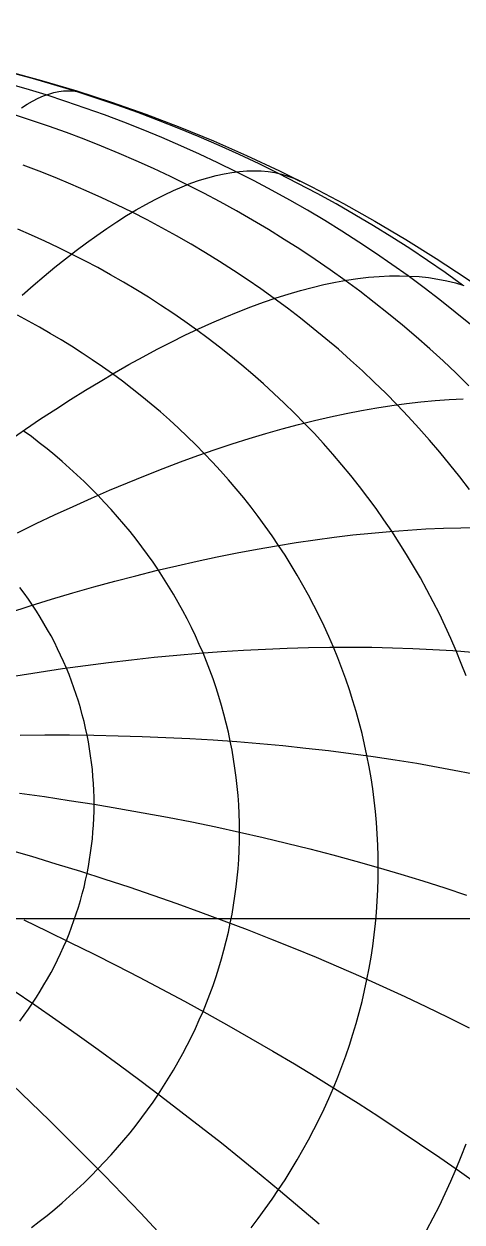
# Model space of a CAD drawing. Header units: millimetres. Extents: x -85 to 85, y -85 to 85.
# Drawn here: x 22.3 to 47.3, y 16.5 to 85 of the extents above; entities that cross this region are included whole.
import ezdxf

# ---------------------------------------------------------------- set-up
doc = ezdxf.new("R2010")
doc.units = ezdxf.units.MM
doc.layers.add('CUT_OUTER', color=1, linetype='Continuous')
doc.layers.add('ENGRAVE_FINE', color=8, linetype='Continuous')

msp = doc.modelspace()

# ---------------------------------------------------------------- linework, layer by layer
at = {"layer": 'CUT_OUTER'}
msp.add_circle((0, 0), 85, dxfattribs=at)
at = {"layer": 'ENGRAVE_FINE'}
for points in [[(47.317, 70.0853), (46.3256, 70.7931), (45.3202, 71.4857), (44.3009, 72.163), (43.2681, 72.8248), (42.2222, 73.4709), (41.1634, 74.1011), (40.0921, 74.7152), (39.0085, 75.3131), (37.9131, 75.8944), (36.8061, 76.4591), (35.6879, 77.007), (34.5588, 77.5379), (33.4192, 78.0517), (32.2694, 78.5481), (31.1098, 79.0271), (29.9408, 79.4885), (28.7626, 79.9322), (27.5756, 80.358), (26.3802, 80.7658), (25.1768, 81.1554), (23.9658, 81.5268), (22.7474, 81.8799), (21.5221, 82.2144)], [(47.7692, 67.8201), (46.8986, 68.5355), (46.0137, 69.2377), (45.1148, 69.9265), (44.2022, 70.6015), (43.2761, 71.2626), (42.3369, 71.9097), (41.3847, 72.5424), (40.4199, 73.1607), (39.4428, 73.7642), (38.4537, 74.353), (37.4529, 74.9266), (36.4407, 75.4851), (35.4173, 76.0282), (34.3832, 76.5557), (33.3386, 77.0675), (32.2839, 77.5635), (31.2193, 78.0434), (30.1452, 78.5072), (29.062, 78.9547), (27.9698, 79.3857), (26.8692, 79.8001), (25.7604, 80.1979), (24.6437, 80.5788), (23.5195, 80.9428), (22.3882, 81.2898), (21.25, 81.6196)], [(22.1125, 80.2051), (22.4385, 80.4124), (22.7577, 80.5953), (23.0699, 80.7536), (23.3752, 80.8873), (23.6733, 80.9963), (23.9642, 81.0807), (24.2477, 81.1404), (24.5239, 81.1754), (24.7927, 81.1857), (25.0539, 81.1712), (25.3074, 81.132), (25.5533, 81.0681)], [(47.673, 64.3274), (46.9425, 65.0425), (46.1976, 65.7464), (45.4388, 66.439), (44.666, 67.12), (43.8797, 67.7892), (43.08, 68.4464), (42.2672, 69.0914), (41.4415, 69.7241), (40.6032, 70.3441), (39.7525, 70.9514), (38.8897, 71.5458), (38.015, 72.127), (37.1288, 72.6949), (36.2313, 73.2493), (35.3227, 73.7901), (34.4034, 74.3171), (33.4736, 74.8301), (32.5336, 75.329), (31.5837, 75.8135), (30.6241, 76.2837), (29.6553, 76.7393), (28.6774, 77.1801), (27.6907, 77.6061), (26.6957, 78.0172), (25.6925, 78.4131), (24.6814, 78.7938), (23.6629, 79.1592), (22.6371, 79.5091), (21.6045, 79.8435)], [(47.7003, 58.4105), (47.1524, 59.1273), (46.5902, 59.8358), (46.0137, 60.5357), (45.4233, 61.2267), (44.819, 61.9088), (44.201, 62.5816), (43.5696, 63.2449), (42.9249, 63.8986), (42.2672, 64.5425), (41.5965, 65.1763), (40.9132, 65.7999), (40.2175, 66.413), (39.5095, 67.0156), (38.7894, 67.6073), (38.0575, 68.1881), (37.3141, 68.7577), (36.5593, 69.3161), (35.7933, 69.8629), (35.0164, 70.398), (34.2289, 70.9214), (33.4309, 71.4327), (32.6228, 71.9319), (31.8047, 72.4189), (30.9769, 72.8933), (30.1397, 73.3552), (29.2934, 73.8044), (28.4381, 74.2407), (27.5741, 74.6641), (26.7017, 75.0743), (25.8212, 75.4712), (24.9328, 75.8548), (24.0369, 76.2249), (23.1336, 76.5814), (22.2233, 76.9242)], [(22.165, 69.5099), (22.7945, 70.0618), (23.4171, 70.5924), (24.0325, 71.1014), (24.6406, 71.5888), (25.2412, 72.0543), (25.8341, 72.498), (26.4191, 72.9195), (26.9961, 73.3188), (27.5648, 73.6958), (28.1252, 74.0504), (28.677, 74.3824), (29.22, 74.6917), (29.7542, 74.9783), (30.2793, 75.242), (30.7952, 75.4828), (31.3017, 75.7006), (31.7986, 75.8954), (32.2859, 76.0671), (32.7633, 76.2155), (33.2308, 76.3408), (33.6881, 76.4428), (34.1352, 76.5215), (34.5719, 76.5769), (34.998, 76.609), (35.4135, 76.6178), (35.8182, 76.6032), (36.212, 76.5653), (36.5947, 76.504), (36.9663, 76.4195), (37.3267, 76.3117), (37.6757, 76.1806), (38.0132, 76.0263)], [(47.5164, 47.7538), (47.2398, 48.47), (46.9487, 49.1818), (46.6433, 49.8891), (46.3237, 50.5918), (45.99, 51.2894), (45.6423, 51.982), (45.2807, 52.6691), (44.9053, 53.3507), (44.5162, 54.0265), (44.1136, 54.6964), (43.6975, 55.36), (43.2681, 56.0173), (42.8256, 56.668), (42.37, 57.3118), (41.9014, 57.9487), (41.4202, 58.5785), (40.9263, 59.2008), (40.4199, 59.8156), (39.9012, 60.4226), (39.3704, 61.0218), (38.8276, 61.6127), (38.2729, 62.1954), (37.7066, 62.7697), (37.1288, 63.3353), (36.5397, 63.892), (35.9395, 64.4398), (35.3283, 64.9784), (34.7063, 65.5077), (34.0738, 66.0275), (33.4309, 66.5377), (32.7779, 67.0381), (32.1148, 67.5285), (31.4419, 68.0089), (30.7595, 68.479), (30.0677, 68.9387), (29.3668, 69.3879), (28.6569, 69.8264), (27.9383, 70.2541), (27.2111, 70.6709), (26.4757, 71.0767), (25.7322, 71.4713), (24.9809, 71.8545), (24.2219, 72.2264), (23.4556, 72.5867), (22.6822, 72.9354), (21.9018, 73.2724)], [(21.4724, 61.2418), (22.3459, 61.8459), (23.2127, 62.4312), (24.0723, 62.9975), (24.9247, 63.5445), (25.7694, 64.0723), (26.6063, 64.5805), (27.4351, 65.069), (28.2556, 65.5377), (29.0674, 65.9865), (29.8704, 66.4152), (30.6642, 66.8236), (31.4488, 67.2117), (32.2237, 67.5793), (32.9889, 67.9263), (33.744, 68.2526), (34.4888, 68.5581), (35.2231, 68.8428), (35.9467, 69.1064), (36.6593, 69.3491), (37.3608, 69.5706), (38.0509, 69.7709), (38.7293, 69.9499), (39.396, 70.1077), (40.0507, 70.2441), (40.6932, 70.3591), (41.3233, 70.4526), (41.9408, 70.5248), (42.5456, 70.5754), (43.1374, 70.6045), (43.716, 70.6121), (44.2813, 70.5982), (44.8331, 70.5628), (45.3713, 70.5059), (45.8957, 70.4276), (46.406, 70.3277), (46.9023, 70.2065), (47.3842, 70.0639)], [(42.5, 36.8061), (42.4935, 37.4484), (42.4741, 38.0906), (42.4418, 38.7324), (42.3965, 39.3735), (42.3383, 40.0139), (42.2672, 40.6534), (42.1832, 41.2916), (42.0864, 41.9285), (41.9768, 42.5638), (41.8543, 43.1974), (41.7192, 43.829), (41.5713, 44.4585), (41.4107, 45.0856), (41.2376, 45.7103), (41.0518, 46.3322), (40.8536, 46.9512), (40.643, 47.5671), (40.4199, 48.1798), (40.1845, 48.789), (39.9369, 49.3945), (39.6772, 49.9962), (39.4053, 50.5939), (39.1215, 51.1874), (38.8257, 51.7765), (38.5181, 52.361), (38.1987, 52.9408), (37.8678, 53.5157), (37.5253, 54.0855), (37.1713, 54.65), (36.8061, 55.2091), (36.4296, 55.7626), (36.042, 56.3103), (35.6435, 56.8521), (35.2341, 57.3878), (34.814, 57.9172), (34.3832, 58.4402), (33.942, 58.9565), (33.4905, 59.4662), (33.0287, 59.9689), (32.5569, 60.4646), (32.0752, 60.953), (31.5837, 61.4342), (31.0825, 61.9078), (30.5719, 62.3737), (30.052, 62.8319), (29.523, 63.2822), (28.9849, 63.7243), (28.4381, 64.1583), (27.8825, 64.584), (27.3185, 65.0012), (26.7461, 65.4098), (26.1656, 65.8097), (25.5771, 66.2007), (24.9809, 66.5828), (24.377, 66.9559), (23.7657, 67.3197), (23.1472, 67.6743), (22.5216, 68.0194), (21.8891, 68.355)], [(21.8847, 55.9308), (22.9517, 56.4508), (24.0116, 56.9535), (25.0643, 57.4389), (26.1093, 57.9068), (27.1463, 58.3571), (28.1751, 58.7896), (29.1953, 59.2042), (30.2067, 59.6007), (31.2088, 59.9791), (32.2014, 60.3392), (33.1842, 60.681), (34.1569, 61.0042), (35.1191, 61.3089), (36.0707, 61.5949), (37.0113, 61.8621), (37.9406, 62.1105), (38.8584, 62.34), (39.7643, 62.5505), (40.6582, 62.7419), (41.5396, 62.9142), (42.4084, 63.0674), (43.2642, 63.2013), (44.1069, 63.316), (44.9362, 63.4114), (45.7517, 63.4875), (46.5534, 63.5443), (47.3408, 63.5816)], [(34.5726, 38.8257), (34.5673, 39.3482), (34.5516, 39.8706), (34.5252, 40.3927), (34.4884, 40.9142), (34.4411, 41.4352), (34.3832, 41.9553), (34.3149, 42.4745), (34.2362, 42.9926), (34.147, 43.5094), (34.0474, 44.0248), (33.9374, 44.5386), (33.8171, 45.0507), (33.6865, 45.5609), (33.5457, 46.069), (33.3946, 46.5749), (33.2333, 47.0785), (33.062, 47.5795), (32.8805, 48.0779), (32.689, 48.5734), (32.4876, 49.066), (32.2763, 49.5555), (32.0552, 50.0417), (31.8243, 50.5245), (31.5837, 51.0037), (31.3334, 51.4792), (31.0737, 51.9508), (30.8044, 52.4185), (30.5258, 52.882), (30.2379, 53.3413), (29.9408, 53.7961), (29.6345, 54.2463), (29.3192, 54.6919), (28.995, 55.1326), (28.662, 55.5683), (28.3202, 55.999), (27.9698, 56.4244), (27.6109, 56.8445), (27.2436, 57.2591), (26.868, 57.668), (26.4842, 58.0712), (26.0923, 58.4686), (25.6925, 58.86), (25.2848, 59.2452), (24.8695, 59.6243), (24.4465, 59.997), (24.0162, 60.3633), (23.5785, 60.723), (23.1336, 61.076), (22.6817, 61.4223), (22.2228, 61.7616)], [(21.3966, 51.3633), (22.6226, 51.7545), (23.8417, 52.13), (25.0535, 52.4895), (26.2577, 52.8331), (27.4539, 53.1606), (28.6418, 53.4719), (29.8209, 53.7669), (30.9909, 54.0455), (32.1515, 54.3076), (33.3023, 54.5532), (34.4429, 54.7822), (35.5731, 54.9945), (36.6924, 55.1901), (37.8006, 55.3688), (38.8972, 55.5307), (39.982, 55.6757), (41.0546, 55.8037), (42.1147, 55.9147), (43.1619, 56.0087), (44.1961, 56.0856), (45.2167, 56.1454), (46.2236, 56.1881), (47.2164, 56.2137), (48.1948, 56.2222)], [(26.2664, 40.4199), (26.2624, 40.8169), (26.2504, 41.2138), (26.2304, 41.6104), (26.2025, 42.0067), (26.1665, 42.4025), (26.1226, 42.7977), (26.0707, 43.1921), (26.0108, 43.5857), (25.9431, 43.9784), (25.8674, 44.3699), (25.7839, 44.7603), (25.6925, 45.1494), (25.5932, 45.537), (25.4862, 45.923), (25.3714, 46.3074), (25.2489, 46.6899), (25.1187, 47.0706), (24.9809, 47.4492), (24.8354, 47.8257), (24.6824, 48.2), (24.5218, 48.5718), (24.3538, 48.9412), (24.1784, 49.308), (23.9956, 49.6721), (23.8055, 50.0334), (23.6081, 50.3917), (23.4036, 50.747), (23.1919, 51.0992), (22.9732, 51.4481), (22.7474, 51.7936), (22.5147, 52.1357), (22.2752, 52.4742), (22.0289, 52.809)], [(21.788, 47.756), (23.1258, 47.9691), (24.4566, 48.1676), (25.7799, 48.3515), (27.0954, 48.5206), (28.4026, 48.6749), (29.7011, 48.8145), (30.9906, 48.9391), (32.2707, 49.0488), (33.5409, 49.1436), (34.801, 49.2235), (36.0504, 49.2883), (37.2888, 49.3381), (38.5159, 49.3729), (39.7312, 49.3926), (40.9345, 49.3973), (42.1253, 49.387), (43.3032, 49.3616), (44.468, 49.3212), (45.6192, 49.2657), (46.7565, 49.1953), (47.8796, 49.1098)], [(22.0531, 44.3662), (23.459, 44.3792), (24.8578, 44.3787), (26.2491, 44.3648), (27.6323, 44.3372), (29.0071, 44.2962), (30.3731, 44.2417), (31.7298, 44.1737), (33.0769, 44.0923), (34.4139, 43.9974), (35.7404, 43.8892), (37.056, 43.7675), (38.3603, 43.6325), (39.653, 43.4843), (40.9336, 43.3228), (42.2017, 43.148), (43.4569, 42.9602), (44.6989, 42.7593), (45.9273, 42.5453), (47.1417, 42.3184), (48.3417, 42.0786)], [(21.9996, 41.0518), (23.4292, 40.8536), (24.8516, 40.643), (26.2664, 40.4199), (27.6733, 40.1845), (29.0717, 39.9369), (30.4613, 39.6772), (31.8416, 39.4053), (33.2121, 39.1215), (34.5726, 38.8257), (35.9226, 38.5181), (37.2615, 38.1987), (38.5892, 37.8678), (39.9051, 37.5253), (41.2088, 37.1713), (42.5, 36.8061), (43.7782, 36.4296), (45.0431, 36.042), (46.2943, 35.6435), (47.5314, 35.2341)], [(22.0289, 28.0308), (22.2752, 28.3656), (22.5147, 28.7041), (22.7474, 29.0462), (22.9732, 29.3917), (23.1919, 29.7406), (23.4036, 30.0928), (23.6081, 30.4481), (23.8055, 30.8064), (23.9956, 31.1677), (24.1784, 31.5318), (24.3538, 31.8986), (24.5218, 32.268), (24.6824, 32.6398), (24.8354, 33.0141), (24.9809, 33.3906), (25.1187, 33.7692), (25.2489, 34.1499), (25.3714, 34.5324), (25.4862, 34.9168), (25.5932, 35.3028), (25.6925, 35.6904), (25.7839, 36.0795), (25.8674, 36.4699), (25.9431, 36.8614), (26.0108, 37.2541), (26.0707, 37.6477), (26.1226, 38.0422), (26.1665, 38.4373), (26.2025, 38.8331), (26.2304, 39.2294), (26.2504, 39.626), (26.2624, 40.0229), (26.2664, 40.4199)], [(22.6817, 16.2291), (23.1336, 16.5754), (23.5785, 16.9284), (24.0162, 17.2881), (24.4465, 17.6544), (24.8695, 18.0271), (25.2848, 18.4061), (25.6925, 18.7914), (26.0923, 19.1828), (26.4842, 19.5801), (26.868, 19.9833), (27.2436, 20.3923), (27.6109, 20.8069), (27.9698, 21.2269), (28.3202, 21.6524), (28.662, 22.083), (28.995, 22.5188), (29.3192, 22.9595), (29.6345, 23.405), (29.9408, 23.8553), (30.2379, 24.3101), (30.5258, 24.7693), (30.8044, 25.2329), (31.0737, 25.7005), (31.3334, 26.1722), (31.5837, 26.6477), (31.8243, 27.1269), (32.0552, 27.6097), (32.2763, 28.0959), (32.4876, 28.5853), (32.689, 29.0779), (32.8805, 29.5735), (33.062, 30.0719), (33.2333, 30.5729), (33.3946, 31.0764), (33.5457, 31.5824), (33.6865, 32.0905), (33.8171, 32.6006), (33.9374, 33.1127), (34.0474, 33.6265), (34.147, 34.1419), (34.2362, 34.6587), (34.3149, 35.1768), (34.3832, 35.696), (34.4411, 36.2162), (34.4884, 36.7371), (34.5252, 37.2587), (34.5516, 37.7808), (34.5673, 38.3031), (34.5726, 38.8257)], [(21.2772, 37.855), (22.6869, 37.445), (24.0897, 37.0235), (25.4851, 36.5908), (26.8728, 36.1469), (28.2523, 35.692), (29.6232, 35.2262), (30.9851, 34.7497), (32.3375, 34.2626), (33.6801, 33.7651), (35.0124, 33.2573), (36.3341, 32.7393), (37.6447, 32.2114), (38.9438, 31.6737), (40.231, 31.1263), (41.506, 30.5695), (42.7684, 30.0033), (44.0177, 29.428), (45.2537, 28.8437), (46.4758, 28.2507), (47.6838, 27.649)], [(35.2341, 16.2244), (35.6435, 16.7601), (36.042, 17.3018), (36.4296, 17.8495), (36.8061, 18.403), (37.1713, 18.9621), (37.5253, 19.5267), (37.8678, 20.0965), (38.1987, 20.6714), (38.5181, 21.2512), (38.8257, 21.8357), (39.1215, 22.4248), (39.4053, 23.0183), (39.6772, 23.616), (39.9369, 24.2177), (40.1845, 24.8232), (40.4199, 25.4324), (40.643, 26.045), (40.8536, 26.6609), (41.0518, 27.28), (41.2376, 27.9019), (41.4107, 28.5265), (41.5713, 29.1537), (41.7192, 29.7831), (41.8543, 30.4148), (41.9768, 31.0483), (42.0864, 31.6837), (42.1832, 32.3205), (42.2672, 32.9588), (42.3383, 33.5982), (42.3965, 34.2386), (42.4418, 34.8798), (42.4741, 35.5216), (42.4935, 36.1637), (42.5, 36.8061)], [(21.486, 33.8937), (22.7904, 33.8937), (24.0879, 33.8937), (25.3781, 33.8937), (26.6605, 33.8937), (27.9348, 33.8937), (29.2006, 33.8937), (30.4575, 33.8937), (31.7052, 33.8937), (32.9431, 33.8937), (34.1711, 33.8937), (35.3886, 33.8937), (36.5954, 33.8937), (37.791, 33.8937), (38.9751, 33.8937), (40.1473, 33.8937), (41.3073, 33.8937), (42.4547, 33.8937), (43.5891, 33.8937), (44.7103, 33.8937), (45.8179, 33.8937), (46.9115, 33.8937), (47.9909, 33.8937)], [(22.2442, 33.8071), (23.5797, 33.1734), (24.908, 32.5295), (26.2287, 31.8758), (27.5414, 31.2123), (28.8457, 30.5394), (30.1412, 29.8571), (31.4275, 29.1658), (32.7043, 28.4655), (33.9711, 27.7566), (35.2275, 27.0392), (36.4733, 26.3136), (37.7079, 25.58), (38.931, 24.8386), (40.1423, 24.0896), (41.3413, 23.3333), (42.5278, 22.5699), (43.7013, 21.7996), (44.8614, 21.0227), (46.008, 20.2393), (47.1405, 19.4498), (48.2586, 18.6544)], [(21.6475, 29.797), (22.8721, 28.9604), (24.0898, 28.1149), (25.3001, 27.2609), (26.5027, 26.3986), (27.6972, 25.5283), (28.8833, 24.6502), (30.0606, 23.7645), (31.2287, 22.8717), (32.3873, 21.9718), (33.5361, 21.0653), (34.6746, 20.1524), (35.8026, 19.2333), (36.9196, 18.3083), (38.0255, 17.3778), (39.1197, 16.442)], [(21.586, 24.4105), (22.6548, 23.3818), (23.7168, 22.346), (24.7715, 21.3033), (25.8187, 20.2542), (26.858, 19.1989), (27.8891, 18.1378), (28.9117, 17.0711), (29.9256, 15.9992)], [(45.2807, 16.0973), (45.6423, 16.7845), (45.99, 17.477), (46.3237, 18.1747), (46.6433, 18.8773), (46.9487, 19.5846), (47.2398, 20.2965), (47.5164, 21.0126)]]:
    msp.add_lwpolyline(points, dxfattribs=at)

doc.saveas('drawing.dxf')
